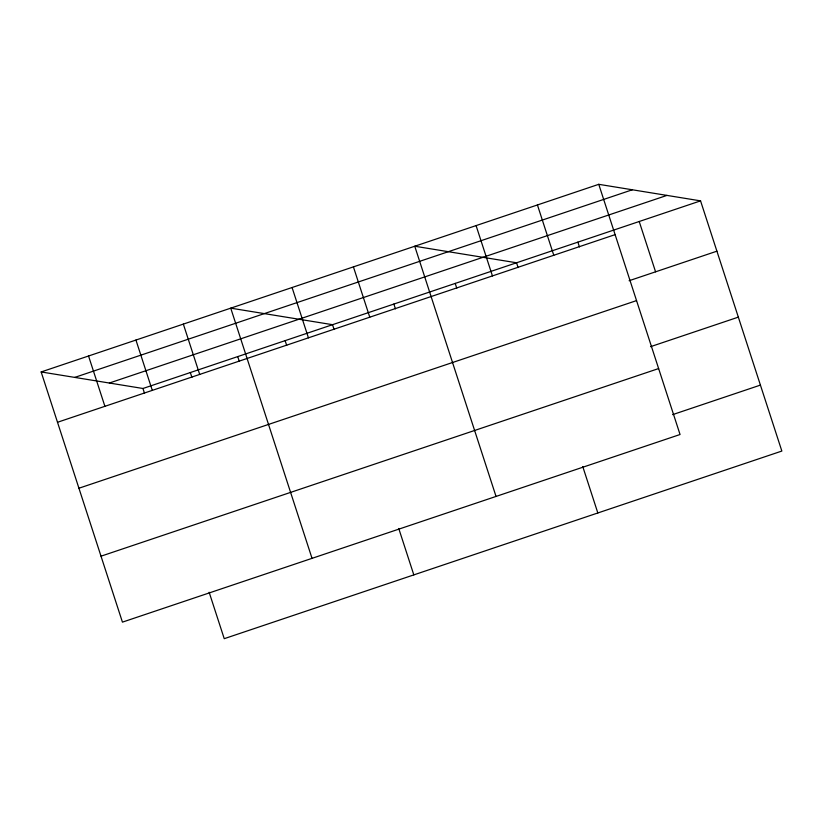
<?xml version="1.0" encoding="UTF-8"?>
<svg xmlns="http://www.w3.org/2000/svg" width="823" height="823" viewBox="0 0 823 823"><rect width="100%" height="100%" fill="white"/><g stroke="black" fill="none" stroke-linecap="round" stroke-linejoin="round"><path stroke-width="1.23" d="M598.763 184.321L680.055 434.513L122.442 622.137L41.15 371.945L598.763 184.321L700.558 200.863L781.85 451.055L224.237 638.679L209.155 592.272M74.739 377.407L632.352 189.774M109.356 383.024L666.959 195.401M41.15 371.945L142.945 388.487L700.558 200.863M57.497 422.271L615.11 234.637M629.111 280.725L716.905 251.18M78.936 488.224L636.549 300.601M650.54 346.678L738.334 317.143M101.013 556.183L658.626 368.56M672.617 414.638L760.421 385.102M639.214 221.5L655.571 271.816M577.88 242.137L579.443 246.931M537.429 204.958L553.776 255.284M518.099 267.568L516.546 262.774L414.751 246.231L496.043 496.434M582.756 466.559L597.837 512.976M476.085 225.595L492.442 275.921M455.212 283.41L456.765 288.204M393.867 304.057L395.431 308.851M353.417 266.868L369.764 317.194M334.087 329.488L332.533 324.694L230.738 308.152L312.03 558.344M398.744 528.479L413.825 574.886M292.072 287.515L308.43 337.831M285.139 340.64L286.692 345.434M237.734 356.585L239.298 361.379M183.344 324.097L199.691 374.424M190.339 372.541L191.903 377.335M135.939 340.043L152.296 390.369M142.945 388.487L144.498 393.281M88.545 355.999L104.902 406.315"/></g></svg>
